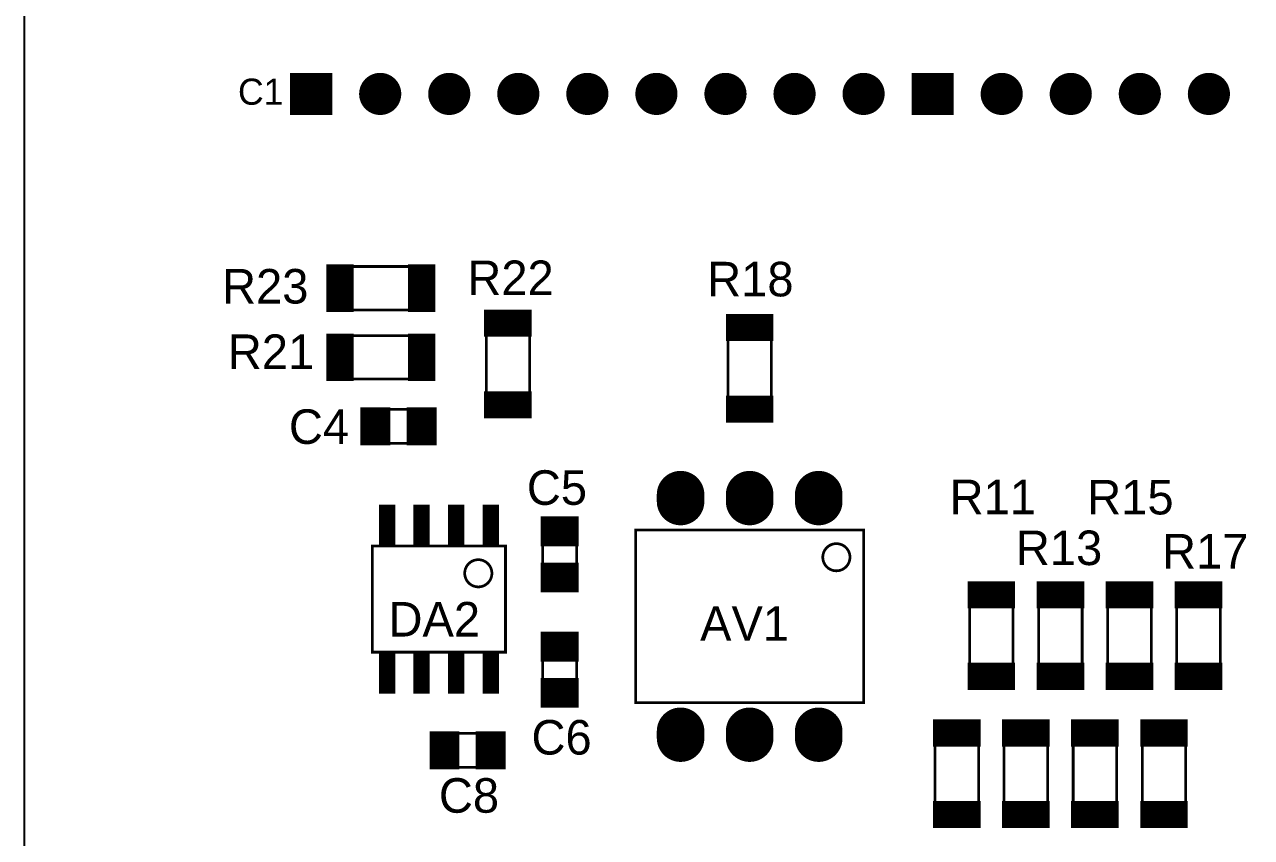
# Model space of a CAD drawing. Extents: x 25 to 880, y 8 to 306.
# Drawn here: x 63.3 to 119.7, y 203.8 to 241.2 of the extents above; entities that cross this region are included whole.
import ezdxf
from ezdxf.enums import TextEntityAlignment as Align

# ---------------------------------------------------------------- set-up
doc = ezdxf.new("R2010")
doc.units = 0
doc.header["$MEASUREMENT"] = 0
doc.layers.add('BOARD', color=7, linetype='Continuous')
doc.layers.add('TOP', color=7, linetype='Continuous')

msp = doc.modelspace()

# ---------------------------------------------------------------- linework, layer by layer
at = {"layer": 'BOARD'}
msp.add_lwpolyline([(63.2722, 251.484), (354.4197, 251.484), (354.4197, 122.8965), (63.2722, 122.8965)], close=True, dxfattribs=at)
at = {"layer": 'TOP', "const_width": 0.125}
for points in [[(75.5422, 238.8965), (77.3547, 238.8965), (77.3547, 237.084), (75.5422, 237.084)], [(104.1172, 238.8965), (105.9297, 238.8965), (105.9297, 237.084), (104.1172, 237.084)], [(77.216, 230.0903), (78.341, 230.0903), (78.341, 228.0278), (77.216, 228.0278)], [(80.966, 230.0903), (82.091, 230.0903), (82.091, 228.0278), (80.966, 228.0278)], [(77.716, 228.059), (77.716, 230.059), (81.591, 230.059), (81.591, 228.059)], [(84.466, 228.0153), (86.5285, 228.0153), (86.5285, 226.8903), (84.466, 226.8903)], [(86.4972, 223.6403), (84.4972, 223.6403), (84.4972, 227.5153), (86.4972, 227.5153)], [(95.5785, 227.8153), (97.641, 227.8153), (97.641, 226.6903), (95.5785, 226.6903)], [(97.6097, 223.4403), (95.6097, 223.4403), (95.6097, 227.3153), (97.6097, 227.3153)], [(77.216, 226.9153), (78.341, 226.9153), (78.341, 224.8528), (77.216, 224.8528)], [(77.716, 224.884), (77.716, 226.884), (81.591, 226.884), (81.591, 224.884)], [(80.966, 226.9153), (82.091, 226.9153), (82.091, 224.8528), (80.966, 224.8528)], [(84.466, 224.2653), (86.5285, 224.2653), (86.5285, 223.1403), (84.466, 223.1403)], [(95.5785, 224.0653), (97.641, 224.0653), (97.641, 222.9403), (95.5785, 222.9403)], [(78.7785, 223.5215), (80.0285, 223.5215), (80.0285, 221.8965), (78.7785, 221.8965)], [(81.716, 223.4903), (81.716, 221.9278), (79.216, 221.9278), (79.216, 223.4903)], [(80.9035, 223.5215), (82.1535, 223.5215), (82.1535, 221.8965), (80.9035, 221.8965)], [(79.6285, 219.0528), (80.2535, 219.0528), (80.2535, 217.2403), (79.6285, 217.2403)], [(81.216, 219.0528), (81.841, 219.0528), (81.841, 217.2403), (81.216, 217.2403)], [(82.8035, 219.0528), (83.4285, 219.0528), (83.4285, 217.2403), (82.8035, 217.2403)], [(84.391, 219.0528), (85.016, 219.0528), (85.016, 217.2403), (84.391, 217.2403)], [(87.066, 218.5153), (88.691, 218.5153), (88.691, 217.2653), (87.066, 217.2653)], [(88.6597, 215.5778), (87.0972, 215.5778), (87.0972, 218.0778), (88.6597, 218.0778)], [(91.3722, 217.9465), (101.8472, 217.9465), (101.8472, 210.009), (91.3722, 210.009)], [(79.2597, 217.209), (85.3847, 217.209), (85.3847, 212.334), (79.2597, 212.334)], [(87.066, 216.3903), (88.691, 216.3903), (88.691, 215.1403), (87.066, 215.1403)], [(106.691, 215.534), (108.7535, 215.534), (108.7535, 214.409), (106.691, 214.409)], [(109.866, 215.534), (111.9285, 215.534), (111.9285, 214.409), (109.866, 214.409)], [(113.041, 215.534), (115.1035, 215.534), (115.1035, 214.409), (113.041, 214.409)], [(116.216, 215.534), (118.2785, 215.534), (118.2785, 214.409), (116.216, 214.409)], [(106.7222, 215.034), (108.7222, 215.034), (108.7222, 211.159), (106.7222, 211.159)], [(109.8972, 215.034), (111.8972, 215.034), (111.8972, 211.159), (109.8972, 211.159)], [(113.0722, 215.034), (115.0722, 215.034), (115.0722, 211.159), (113.0722, 211.159)], [(116.2472, 215.034), (118.2472, 215.034), (118.2472, 211.159), (116.2472, 211.159)], [(87.066, 213.2153), (88.691, 213.2153), (88.691, 211.9653), (87.066, 211.9653)], [(87.0972, 212.7778), (88.6597, 212.7778), (88.6597, 210.2778), (87.0972, 210.2778)], [(79.6285, 212.3028), (80.2535, 212.3028), (80.2535, 210.4903), (79.6285, 210.4903)], [(81.216, 212.3028), (81.841, 212.3028), (81.841, 210.4903), (81.216, 210.4903)], [(82.8035, 212.3028), (83.4285, 212.3028), (83.4285, 210.4903), (82.8035, 210.4903)], [(84.391, 212.3028), (85.016, 212.3028), (85.016, 210.4903), (84.391, 210.4903)], [(106.691, 211.784), (108.7535, 211.784), (108.7535, 210.659), (106.691, 210.659)], [(109.866, 211.784), (111.9285, 211.784), (111.9285, 210.659), (109.866, 210.659)], [(113.041, 211.784), (115.1035, 211.784), (115.1035, 210.659), (113.041, 210.659)], [(116.216, 211.784), (118.2785, 211.784), (118.2785, 210.659), (116.216, 210.659)], [(87.066, 211.0903), (88.691, 211.0903), (88.691, 209.8403), (87.066, 209.8403)], [(105.1035, 209.184), (107.166, 209.184), (107.166, 208.059), (105.1035, 208.059)], [(105.1347, 208.684), (107.1347, 208.684), (107.1347, 204.809), (105.1347, 204.809)], [(108.2785, 209.184), (110.341, 209.184), (110.341, 208.059), (108.2785, 208.059)], [(108.3097, 208.684), (110.3097, 208.684), (110.3097, 204.809), (108.3097, 204.809)], [(111.4535, 209.184), (113.516, 209.184), (113.516, 208.059), (111.4535, 208.059)], [(111.4847, 208.684), (113.4847, 208.684), (113.4847, 204.809), (111.4847, 204.809)], [(114.6285, 209.184), (116.691, 209.184), (116.691, 208.059), (114.6285, 208.059)], [(114.6597, 208.684), (116.6597, 208.684), (116.6597, 204.809), (114.6597, 204.809)], [(81.9535, 208.6403), (83.2035, 208.6403), (83.2035, 207.0153), (81.9535, 207.0153)], [(84.891, 208.609), (84.891, 207.0465), (82.391, 207.0465), (82.391, 208.609)], [(84.0785, 208.6403), (85.3285, 208.6403), (85.3285, 207.0153), (84.0785, 207.0153)], [(105.1035, 205.434), (107.166, 205.434), (107.166, 204.309), (105.1035, 204.309)], [(108.2785, 205.434), (110.341, 205.434), (110.341, 204.309), (108.2785, 204.309)], [(111.4535, 205.434), (113.516, 205.434), (113.516, 204.309), (111.4535, 204.309)], [(114.6285, 205.434), (116.691, 205.434), (116.691, 204.309), (114.6285, 204.309)]]:
    msp.add_lwpolyline(points, close=True, dxfattribs=at)
for points in [[(75.5535, 238.8965), (75.5535, 237.084)], [(75.6785, 238.8965), (75.6785, 237.084)], [(75.8035, 238.8965), (75.8035, 237.084)], [(75.9285, 238.8965), (75.9285, 237.084)], [(76.0535, 238.8965), (76.0535, 237.084)], [(76.1785, 238.8965), (76.1785, 237.084)], [(76.3035, 238.8965), (76.3035, 237.084)], [(76.4285, 238.8965), (76.4285, 237.084)], [(76.5535, 238.8965), (76.5535, 237.084)], [(76.6785, 238.8965), (76.6785, 237.084)], [(76.8035, 238.8965), (76.8035, 237.084)], [(76.9285, 238.8965), (76.9285, 237.084)], [(77.0535, 238.8965), (77.0535, 237.084)], [(77.1785, 238.8965), (77.1785, 237.084)], [(77.3035, 238.8965), (77.3035, 237.084)], [(78.9285, 238.5715), (78.9285, 237.409)], [(79.0535, 238.694), (79.0535, 237.2865)], [(79.1785, 238.779), (79.1785, 237.2015)], [(79.3035, 238.8378), (79.3035, 237.1428)], [(79.4285, 238.8753), (79.4285, 237.1053)], [(79.5535, 238.8928), (79.5535, 237.0878)], [(79.6785, 238.894), (79.6785, 237.0865)], [(79.8035, 238.8778), (79.8035, 237.1028)], [(79.9285, 238.8428), (79.9285, 237.1378)], [(80.0535, 238.7878), (80.0535, 237.1928)], [(80.1785, 238.7065), (80.1785, 237.274)], [(80.3035, 238.589), (80.3035, 237.3915)], [(82.1785, 238.6503), (82.1785, 237.3303)], [(82.3035, 238.749), (82.3035, 237.2315)], [(82.4285, 238.8165), (82.4285, 237.164)], [(82.5535, 238.8628), (82.5535, 237.1178)], [(82.6785, 238.8878), (82.6785, 237.0928)], [(82.8035, 238.8953), (82.8035, 237.0853)], [(82.9285, 238.8865), (82.9285, 237.094)], [(83.0535, 238.859), (83.0535, 237.1215)], [(83.1785, 238.8128), (83.1785, 237.1678)], [(83.3035, 238.7428), (83.3035, 237.2378)], [(83.4285, 238.6415), (83.4285, 237.339)], [(85.3035, 238.6003), (85.3035, 237.3803)], [(85.4285, 238.714), (85.4285, 237.2665)], [(85.5535, 238.7928), (85.5535, 237.1878)], [(85.6785, 238.8465), (85.6785, 237.134)], [(85.8035, 238.8803), (85.8035, 237.1003)], [(85.9285, 238.8953), (85.9285, 237.0853)], [(86.0535, 238.8928), (86.0535, 237.0878)], [(86.1785, 238.8728), (86.1785, 237.1078)], [(86.3035, 238.834), (86.3035, 237.1465)], [(86.4285, 238.774), (86.4285, 237.2065)], [(86.5535, 238.6865), (86.5535, 237.294)], [(86.6785, 238.559), (86.6785, 237.4215)], [(88.5535, 238.6728), (88.5535, 237.3078)], [(88.6785, 238.764), (88.6785, 237.2165)], [(88.8035, 238.8278), (88.8035, 237.1528)], [(88.9285, 238.869), (88.9285, 237.1115)], [(89.0535, 238.8915), (89.0535, 237.089)], [(89.1785, 238.8953), (89.1785, 237.0853)], [(89.3035, 238.8828), (89.3035, 237.0978)], [(89.4285, 238.8515), (89.4285, 237.129)], [(89.5535, 238.8003), (89.5535, 237.1803)], [(89.6785, 238.7253), (89.6785, 237.2553)], [(89.8035, 238.6165), (89.8035, 237.364)], [(91.6785, 238.6265), (91.6785, 237.354)], [(91.8035, 238.7315), (91.8035, 237.249)], [(91.9285, 238.8053), (91.9285, 237.1753)], [(92.0535, 238.8553), (92.0535, 237.1253)], [(92.1785, 238.884), (92.1785, 237.0965)], [(92.3035, 238.8953), (92.3035, 237.0853)], [(92.4285, 238.8903), (92.4285, 237.0903)], [(92.5535, 238.8665), (92.5535, 237.114)], [(92.6785, 238.824), (92.6785, 237.1565)], [(92.8035, 238.7578), (92.8035, 237.2228)], [(92.9285, 238.664), (92.9285, 237.3165)], [(94.8035, 238.5715), (94.8035, 237.409)], [(94.9285, 238.694), (94.9285, 237.2865)], [(95.0535, 238.779), (95.0535, 237.2015)], [(95.1785, 238.8378), (95.1785, 237.1428)], [(95.3035, 238.8753), (95.3035, 237.1053)], [(95.4285, 238.8928), (95.4285, 237.0878)], [(95.5535, 238.894), (95.5535, 237.0865)], [(95.6785, 238.8778), (95.6785, 237.1028)], [(95.8035, 238.8428), (95.8035, 237.1378)], [(95.9285, 238.7878), (95.9285, 237.1928)], [(96.0535, 238.7065), (96.0535, 237.274)], [(96.1785, 238.589), (96.1785, 237.3915)], [(98.0535, 238.6503), (98.0535, 237.3303)], [(98.1785, 238.749), (98.1785, 237.2315)], [(98.3035, 238.8165), (98.3035, 237.164)], [(98.4285, 238.8628), (98.4285, 237.1178)], [(98.5535, 238.8878), (98.5535, 237.0928)], [(98.6785, 238.8953), (98.6785, 237.0853)], [(98.8035, 238.8865), (98.8035, 237.094)], [(98.9285, 238.859), (98.9285, 237.1215)], [(99.0535, 238.8128), (99.0535, 237.1678)], [(99.1785, 238.7428), (99.1785, 237.2378)], [(99.3035, 238.6415), (99.3035, 237.339)], [(101.1785, 238.6003), (101.1785, 237.3803)], [(101.3035, 238.714), (101.3035, 237.2665)], [(101.4285, 238.7928), (101.4285, 237.1878)], [(101.5535, 238.8465), (101.5535, 237.134)], [(101.6785, 238.8803), (101.6785, 237.1003)], [(101.8035, 238.8953), (101.8035, 237.0853)], [(101.9285, 238.8928), (101.9285, 237.0878)], [(102.0535, 238.8728), (102.0535, 237.1078)], [(102.1785, 238.834), (102.1785, 237.1465)], [(102.3035, 238.774), (102.3035, 237.2065)], [(102.4285, 238.6865), (102.4285, 237.294)], [(102.5535, 238.559), (102.5535, 237.4215)], [(104.1785, 238.8965), (104.1785, 237.084)], [(104.3035, 238.8965), (104.3035, 237.084)], [(104.4285, 238.8965), (104.4285, 237.084)], [(104.5535, 238.8965), (104.5535, 237.084)], [(104.6785, 238.8965), (104.6785, 237.084)], [(104.8035, 238.8965), (104.8035, 237.084)], [(104.9285, 238.8965), (104.9285, 237.084)], [(105.0535, 238.8965), (105.0535, 237.084)], [(105.1785, 238.8965), (105.1785, 237.084)], [(105.3035, 238.8965), (105.3035, 237.084)], [(105.4285, 238.8965), (105.4285, 237.084)], [(105.5535, 238.8965), (105.5535, 237.084)], [(105.6785, 238.8965), (105.6785, 237.084)], [(105.8035, 238.8965), (105.8035, 237.084)], [(105.9285, 238.8965), (105.9285, 237.084)], [(107.5535, 238.6265), (107.5535, 237.354)], [(107.6785, 238.7315), (107.6785, 237.249)], [(107.8035, 238.8053), (107.8035, 237.1753)], [(107.9285, 238.8553), (107.9285, 237.1253)], [(108.0535, 238.884), (108.0535, 237.0965)], [(108.1785, 238.8953), (108.1785, 237.0853)], [(108.3035, 238.8903), (108.3035, 237.0903)], [(108.4285, 238.8665), (108.4285, 237.114)], [(108.5535, 238.824), (108.5535, 237.1565)], [(108.6785, 238.7578), (108.6785, 237.2228)], [(108.8035, 238.664), (108.8035, 237.3165)], [(110.6785, 238.5715), (110.6785, 237.409)], [(110.8035, 238.694), (110.8035, 237.2865)], [(110.9285, 238.779), (110.9285, 237.2015)], [(111.0535, 238.8378), (111.0535, 237.1428)], [(111.1785, 238.8753), (111.1785, 237.1053)], [(111.3035, 238.8928), (111.3035, 237.0878)], [(111.4285, 238.894), (111.4285, 237.0865)], [(111.5535, 238.8778), (111.5535, 237.1028)], [(111.6785, 238.8428), (111.6785, 237.1378)], [(111.8035, 238.7878), (111.8035, 237.1928)], [(111.9285, 238.7065), (111.9285, 237.274)], [(112.0535, 238.589), (112.0535, 237.3915)], [(113.9285, 238.6503), (113.9285, 237.3303)], [(114.0535, 238.749), (114.0535, 237.2315)], [(114.1785, 238.8165), (114.1785, 237.164)], [(114.3035, 238.8628), (114.3035, 237.1178)], [(114.4285, 238.8878), (114.4285, 237.0928)], [(114.5535, 238.8953), (114.5535, 237.0853)], [(114.6785, 238.8865), (114.6785, 237.094)], [(114.8035, 238.859), (114.8035, 237.1215)], [(114.9285, 238.8128), (114.9285, 237.1678)], [(115.0535, 238.7428), (115.0535, 237.2378)], [(115.1785, 238.6415), (115.1785, 237.339)], [(117.0535, 238.6003), (117.0535, 237.3803)], [(117.1785, 238.714), (117.1785, 237.2665)], [(117.3035, 238.7928), (117.3035, 237.1878)], [(117.4285, 238.8465), (117.4285, 237.134)], [(117.5535, 238.8803), (117.5535, 237.1003)], [(117.6785, 238.8953), (117.6785, 237.0853)], [(117.8035, 238.8928), (117.8035, 237.0878)], [(117.9285, 238.8728), (117.9285, 237.1078)], [(118.0535, 238.834), (118.0535, 237.1465)], [(118.1785, 238.774), (118.1785, 237.2065)], [(118.3035, 238.6865), (118.3035, 237.294)], [(118.4285, 238.559), (118.4285, 237.4215)], [(78.8035, 238.3753), (78.8035, 237.6053)], [(80.4285, 238.4065), (80.4285, 237.574)], [(81.9285, 238.244), (81.9285, 237.7365)], [(82.0535, 238.5053), (82.0535, 237.4753)], [(83.5535, 238.4915), (83.5535, 237.489)], [(83.6785, 238.2065), (83.6785, 237.774)], [(85.1785, 238.4253), (85.1785, 237.5553)], [(86.8035, 238.354), (86.8035, 237.6265)], [(88.3035, 238.3178), (88.3035, 237.6628)], [(88.4285, 238.5403), (88.4285, 237.4403)], [(89.9285, 238.4515), (89.9285, 237.529)], [(90.0535, 238.0378), (90.0535, 237.9428)], [(91.4285, 238.1315), (91.4285, 237.849)], [(91.5535, 238.4678), (91.5535, 237.5128)], [(93.0535, 238.5265), (93.0535, 237.454)], [(93.1785, 238.2903), (93.1785, 237.6903)], [(94.6785, 238.3753), (94.6785, 237.6053)], [(96.3035, 238.4065), (96.3035, 237.574)], [(97.8035, 238.244), (97.8035, 237.7365)], [(97.9285, 238.5053), (97.9285, 237.4753)], [(99.4285, 238.4915), (99.4285, 237.489)], [(99.5535, 238.2065), (99.5535, 237.774)], [(101.0535, 238.4253), (101.0535, 237.5553)], [(102.6785, 238.354), (102.6785, 237.6265)], [(107.3035, 238.1315), (107.3035, 237.849)], [(107.4285, 238.4678), (107.4285, 237.5128)], [(108.9285, 238.5265), (108.9285, 237.454)], [(109.0535, 238.2903), (109.0535, 237.6903)], [(110.5535, 238.3753), (110.5535, 237.6053)], [(112.1785, 238.4065), (112.1785, 237.574)], [(113.6785, 238.244), (113.6785, 237.7365)], [(113.8035, 238.5053), (113.8035, 237.4753)], [(115.3035, 238.4915), (115.3035, 237.489)], [(115.4285, 238.2065), (115.4285, 237.774)], [(116.9285, 238.4253), (116.9285, 237.5553)], [(118.5535, 238.354), (118.5535, 237.6265)], [(77.3035, 230.0903), (77.3035, 228.0278)], [(77.4285, 230.0903), (77.4285, 228.0278)], [(77.5535, 230.0903), (77.5535, 228.0278)], [(77.6785, 230.0903), (77.6785, 228.0278)], [(77.8035, 230.0903), (77.8035, 228.0278)], [(77.9285, 230.0903), (77.9285, 228.0278)], [(78.0535, 230.0903), (78.0535, 228.0278)], [(78.1785, 230.0903), (78.1785, 228.0278)], [(78.3035, 230.0903), (78.3035, 228.0278)], [(81.0535, 230.0903), (81.0535, 228.0278)], [(81.1785, 230.0903), (81.1785, 228.0278)], [(81.3035, 230.0903), (81.3035, 228.0278)], [(81.4285, 230.0903), (81.4285, 228.0278)], [(81.5535, 230.0903), (81.5535, 228.0278)], [(81.6785, 230.0903), (81.6785, 228.0278)], [(81.8035, 230.0903), (81.8035, 228.0278)], [(81.9285, 230.0903), (81.9285, 228.0278)], [(82.0535, 230.0903), (82.0535, 228.0278)], [(84.5535, 228.0153), (84.5535, 226.8903)], [(84.6785, 228.0153), (84.6785, 226.8903)], [(84.8035, 228.0153), (84.8035, 226.8903)], [(84.9285, 228.0153), (84.9285, 226.8903)], [(85.0535, 228.0153), (85.0535, 226.8903)], [(85.1785, 228.0153), (85.1785, 226.8903)], [(85.3035, 228.0153), (85.3035, 226.8903)], [(85.4285, 228.0153), (85.4285, 226.8903)], [(85.5535, 228.0153), (85.5535, 226.8903)], [(85.6785, 228.0153), (85.6785, 226.8903)], [(85.8035, 228.0153), (85.8035, 226.8903)], [(85.9285, 228.0153), (85.9285, 226.8903)], [(86.0535, 228.0153), (86.0535, 226.8903)], [(86.1785, 228.0153), (86.1785, 226.8903)], [(86.3035, 228.0153), (86.3035, 226.8903)], [(86.4285, 228.0153), (86.4285, 226.8903)], [(95.6785, 227.8153), (95.6785, 226.6903)], [(95.8035, 227.8153), (95.8035, 226.6903)], [(95.9285, 227.8153), (95.9285, 226.6903)], [(96.0535, 227.8153), (96.0535, 226.6903)], [(96.1785, 227.8153), (96.1785, 226.6903)], [(96.3035, 227.8153), (96.3035, 226.6903)], [(96.4285, 227.8153), (96.4285, 226.6903)], [(96.5535, 227.8153), (96.5535, 226.6903)], [(96.6785, 227.8153), (96.6785, 226.6903)], [(96.8035, 227.8153), (96.8035, 226.6903)], [(96.9285, 227.8153), (96.9285, 226.6903)], [(97.0535, 227.8153), (97.0535, 226.6903)], [(97.1785, 227.8153), (97.1785, 226.6903)], [(97.3035, 227.8153), (97.3035, 226.6903)], [(97.4285, 227.8153), (97.4285, 226.6903)], [(97.5535, 227.8153), (97.5535, 226.6903)], [(77.3035, 226.9153), (77.3035, 224.8528)], [(77.4285, 226.9153), (77.4285, 224.8528)], [(77.5535, 226.9153), (77.5535, 224.8528)], [(77.6785, 226.9153), (77.6785, 224.8528)], [(77.8035, 226.9153), (77.8035, 224.8528)], [(77.9285, 226.9153), (77.9285, 224.8528)], [(78.0535, 226.9153), (78.0535, 224.8528)], [(78.1785, 226.9153), (78.1785, 224.8528)], [(78.3035, 226.9153), (78.3035, 224.8528)], [(81.0535, 226.9153), (81.0535, 224.8528)], [(81.1785, 226.9153), (81.1785, 224.8528)], [(81.3035, 226.9153), (81.3035, 224.8528)], [(81.4285, 226.9153), (81.4285, 224.8528)], [(81.5535, 226.9153), (81.5535, 224.8528)], [(81.6785, 226.9153), (81.6785, 224.8528)], [(81.8035, 226.9153), (81.8035, 224.8528)], [(81.9285, 226.9153), (81.9285, 224.8528)], [(82.0535, 226.9153), (82.0535, 224.8528)], [(84.5535, 224.2653), (84.5535, 223.1403)], [(84.6785, 224.2653), (84.6785, 223.1403)], [(84.8035, 224.2653), (84.8035, 223.1403)], [(84.9285, 224.2653), (84.9285, 223.1403)], [(85.0535, 224.2653), (85.0535, 223.1403)], [(85.1785, 224.2653), (85.1785, 223.1403)], [(85.3035, 224.2653), (85.3035, 223.1403)], [(85.4285, 224.2653), (85.4285, 223.1403)], [(85.5535, 224.2653), (85.5535, 223.1403)], [(85.6785, 224.2653), (85.6785, 223.1403)], [(85.8035, 224.2653), (85.8035, 223.1403)], [(85.9285, 224.2653), (85.9285, 223.1403)], [(86.0535, 224.2653), (86.0535, 223.1403)], [(86.1785, 224.2653), (86.1785, 223.1403)], [(86.3035, 224.2653), (86.3035, 223.1403)], [(86.4285, 224.2653), (86.4285, 223.1403)], [(95.6785, 224.0653), (95.6785, 222.9403)], [(95.8035, 224.0653), (95.8035, 222.9403)], [(95.9285, 224.0653), (95.9285, 222.9403)], [(96.0535, 224.0653), (96.0535, 222.9403)], [(96.1785, 224.0653), (96.1785, 222.9403)], [(96.3035, 224.0653), (96.3035, 222.9403)], [(96.4285, 224.0653), (96.4285, 222.9403)], [(96.5535, 224.0653), (96.5535, 222.9403)], [(96.6785, 224.0653), (96.6785, 222.9403)], [(96.8035, 224.0653), (96.8035, 222.9403)], [(96.9285, 224.0653), (96.9285, 222.9403)], [(97.0535, 224.0653), (97.0535, 222.9403)], [(97.1785, 224.0653), (97.1785, 222.9403)], [(97.3035, 224.0653), (97.3035, 222.9403)], [(97.4285, 224.0653), (97.4285, 222.9403)], [(97.5535, 224.0653), (97.5535, 222.9403)], [(78.8035, 223.5215), (78.8035, 221.8965)], [(78.9285, 223.5215), (78.9285, 221.8965)], [(79.0535, 223.5215), (79.0535, 221.8965)], [(79.1785, 223.5215), (79.1785, 221.8965)], [(79.3035, 223.5215), (79.3035, 221.8965)], [(79.4285, 223.5215), (79.4285, 221.8965)], [(79.5535, 223.5215), (79.5535, 221.8965)], [(79.6785, 223.5215), (79.6785, 221.8965)], [(79.8035, 223.5215), (79.8035, 221.8965)], [(79.9285, 223.5215), (79.9285, 221.8965)], [(80.9285, 223.5215), (80.9285, 221.8965)], [(81.0535, 223.5215), (81.0535, 221.8965)], [(81.1785, 223.5215), (81.1785, 221.8965)], [(81.3035, 223.5215), (81.3035, 221.8965)], [(81.4285, 223.5215), (81.4285, 221.8965)], [(81.5535, 223.5215), (81.5535, 221.8965)], [(81.6785, 223.5215), (81.6785, 221.8965)], [(81.8035, 223.5215), (81.8035, 221.8965)], [(81.9285, 223.5215), (81.9285, 221.8965)], [(82.0535, 223.5215), (82.0535, 221.8965)], [(93.0535, 220.529), (93.0535, 218.3015)], [(93.1785, 220.5703), (93.1785, 218.2603)], [(93.3035, 220.594), (93.3035, 218.2365)], [(93.4285, 220.6015), (93.4285, 218.229)], [(93.5535, 220.5953), (93.5535, 218.2353)], [(93.6785, 220.5728), (93.6785, 218.2578)], [(93.8035, 220.534), (93.8035, 218.2965)], [(96.1785, 220.5078), (96.1785, 218.3228)], [(96.3035, 220.5553), (96.3035, 218.2753)], [(96.4285, 220.5865), (96.4285, 218.244)], [(96.5535, 220.6003), (96.5535, 218.2303)], [(96.6785, 220.6003), (96.6785, 218.2303)], [(96.8035, 220.584), (96.8035, 218.2465)], [(96.9285, 220.5515), (96.9285, 218.279)], [(97.0535, 220.5015), (97.0535, 218.329)], [(99.4285, 220.539), (99.4285, 218.2915)], [(99.5535, 220.5753), (99.5535, 218.2553)], [(99.6785, 220.5965), (99.6785, 218.234)], [(99.8035, 220.6015), (99.8035, 218.229)], [(99.9285, 220.5915), (99.9285, 218.239)], [(100.0535, 220.5665), (100.0535, 218.264)], [(100.1785, 220.524), (100.1785, 218.3065)], [(92.5535, 220.1065), (92.5535, 218.724)], [(92.6785, 220.2715), (92.6785, 218.559)], [(92.8035, 220.3865), (92.8035, 218.444)], [(92.9285, 220.469), (92.9285, 218.3615)], [(93.9285, 220.4765), (93.9285, 218.354)], [(94.0535, 220.3965), (94.0535, 218.434)], [(94.1785, 220.2853), (94.1785, 218.5453)], [(94.3035, 220.1265), (94.3035, 218.704)], [(95.6785, 220.014), (95.6785, 218.8165)], [(95.8035, 220.214), (95.8035, 218.6165)], [(95.9285, 220.3453), (95.9285, 218.4853)], [(96.0535, 220.439), (96.0535, 218.3915)], [(97.1785, 220.4315), (97.1785, 218.399)], [(97.3035, 220.334), (97.3035, 218.4965)], [(97.4285, 220.1978), (97.4285, 218.6328)], [(97.5535, 219.9865), (97.5535, 218.844)], [(98.9285, 220.1453), (98.9285, 218.6853)], [(99.0535, 220.2978), (99.0535, 218.5328)], [(99.1785, 220.4053), (99.1785, 218.4253)], [(99.3035, 220.4828), (99.3035, 218.3478)], [(100.3035, 220.4628), (100.3035, 218.3678)], [(100.4285, 220.3765), (100.4285, 218.454)], [(100.5535, 220.2578), (100.5535, 218.5728)], [(100.6785, 220.0853), (100.6785, 218.7453)], [(92.4285, 219.7965), (92.4285, 219.034)], [(94.4285, 219.8465), (94.4285, 218.984)], [(94.466, 219.5715), (94.466, 219.259)], [(97.641, 219.5715), (97.641, 219.259)], [(98.8035, 219.8878), (98.8035, 218.9428)], [(100.8035, 219.7315), (100.8035, 219.099)], [(100.816, 219.5715), (100.816, 219.259)], [(79.6785, 219.0528), (79.6785, 217.2403)], [(79.8035, 219.0528), (79.8035, 217.2403)], [(79.9285, 219.0528), (79.9285, 217.2403)], [(80.0535, 219.0528), (80.0535, 217.2403)], [(80.1785, 219.0528), (80.1785, 217.2403)], [(81.3035, 219.0528), (81.3035, 217.2403)], [(81.4285, 219.0528), (81.4285, 217.2403)], [(81.5535, 219.0528), (81.5535, 217.2403)], [(81.6785, 219.0528), (81.6785, 217.2403)], [(81.8035, 219.0528), (81.8035, 217.2403)], [(82.8035, 219.0528), (82.8035, 217.2403)], [(82.9285, 219.0528), (82.9285, 217.2403)], [(83.0535, 219.0528), (83.0535, 217.2403)], [(83.1785, 219.0528), (83.1785, 217.2403)], [(83.3035, 219.0528), (83.3035, 217.2403)], [(83.4285, 219.0528), (83.4285, 217.2403)], [(84.4285, 219.0528), (84.4285, 217.2403)], [(84.5535, 219.0528), (84.5535, 217.2403)], [(84.6785, 219.0528), (84.6785, 217.2403)], [(84.8035, 219.0528), (84.8035, 217.2403)], [(84.9285, 219.0528), (84.9285, 217.2403)], [(87.1785, 218.5153), (87.1785, 217.2653)], [(87.3035, 218.5153), (87.3035, 217.2653)], [(87.4285, 218.5153), (87.4285, 217.2653)], [(87.5535, 218.5153), (87.5535, 217.2653)], [(87.6785, 218.5153), (87.6785, 217.2653)], [(87.8035, 218.5153), (87.8035, 217.2653)], [(87.9285, 218.5153), (87.9285, 217.2653)], [(88.0535, 218.5153), (88.0535, 217.2653)], [(88.1785, 218.5153), (88.1785, 217.2653)], [(88.3035, 218.5153), (88.3035, 217.2653)], [(88.4285, 218.5153), (88.4285, 217.2653)], [(88.5535, 218.5153), (88.5535, 217.2653)], [(88.6785, 218.5153), (88.6785, 217.2653)], [(87.1785, 216.3903), (87.1785, 215.1403)], [(87.3035, 216.3903), (87.3035, 215.1403)], [(87.4285, 216.3903), (87.4285, 215.1403)], [(87.5535, 216.3903), (87.5535, 215.1403)], [(87.6785, 216.3903), (87.6785, 215.1403)], [(87.8035, 216.3903), (87.8035, 215.1403)], [(87.9285, 216.3903), (87.9285, 215.1403)], [(88.0535, 216.3903), (88.0535, 215.1403)], [(88.1785, 216.3903), (88.1785, 215.1403)], [(88.3035, 216.3903), (88.3035, 215.1403)], [(88.4285, 216.3903), (88.4285, 215.1403)], [(88.5535, 216.3903), (88.5535, 215.1403)], [(88.6785, 216.3903), (88.6785, 215.1403)], [(106.8035, 215.534), (106.8035, 214.409)], [(106.9285, 215.534), (106.9285, 214.409)], [(107.0535, 215.534), (107.0535, 214.409)], [(107.1785, 215.534), (107.1785, 214.409)], [(107.3035, 215.534), (107.3035, 214.409)], [(107.4285, 215.534), (107.4285, 214.409)], [(107.5535, 215.534), (107.5535, 214.409)], [(107.6785, 215.534), (107.6785, 214.409)], [(107.8035, 215.534), (107.8035, 214.409)], [(107.9285, 215.534), (107.9285, 214.409)], [(108.0535, 215.534), (108.0535, 214.409)], [(108.1785, 215.534), (108.1785, 214.409)], [(108.3035, 215.534), (108.3035, 214.409)], [(108.4285, 215.534), (108.4285, 214.409)], [(108.5535, 215.534), (108.5535, 214.409)], [(108.6785, 215.534), (108.6785, 214.409)], [(109.9285, 215.534), (109.9285, 214.409)], [(110.0535, 215.534), (110.0535, 214.409)], [(110.1785, 215.534), (110.1785, 214.409)], [(110.3035, 215.534), (110.3035, 214.409)], [(110.4285, 215.534), (110.4285, 214.409)], [(110.5535, 215.534), (110.5535, 214.409)], [(110.6785, 215.534), (110.6785, 214.409)], [(110.8035, 215.534), (110.8035, 214.409)], [(110.9285, 215.534), (110.9285, 214.409)], [(111.0535, 215.534), (111.0535, 214.409)], [(111.1785, 215.534), (111.1785, 214.409)], [(111.3035, 215.534), (111.3035, 214.409)], [(111.4285, 215.534), (111.4285, 214.409)], [(111.5535, 215.534), (111.5535, 214.409)], [(111.6785, 215.534), (111.6785, 214.409)], [(111.8035, 215.534), (111.8035, 214.409)], [(111.9285, 215.534), (111.9285, 214.409)], [(113.0535, 215.534), (113.0535, 214.409)], [(113.1785, 215.534), (113.1785, 214.409)], [(113.3035, 215.534), (113.3035, 214.409)], [(113.4285, 215.534), (113.4285, 214.409)], [(113.5535, 215.534), (113.5535, 214.409)], [(113.6785, 215.534), (113.6785, 214.409)], [(113.8035, 215.534), (113.8035, 214.409)], [(113.9285, 215.534), (113.9285, 214.409)], [(114.0535, 215.534), (114.0535, 214.409)], [(114.1785, 215.534), (114.1785, 214.409)], [(114.3035, 215.534), (114.3035, 214.409)], [(114.4285, 215.534), (114.4285, 214.409)], [(114.5535, 215.534), (114.5535, 214.409)], [(114.6785, 215.534), (114.6785, 214.409)], [(114.8035, 215.534), (114.8035, 214.409)], [(114.9285, 215.534), (114.9285, 214.409)], [(115.0535, 215.534), (115.0535, 214.409)], [(116.3035, 215.534), (116.3035, 214.409)], [(116.4285, 215.534), (116.4285, 214.409)], [(116.5535, 215.534), (116.5535, 214.409)], [(116.6785, 215.534), (116.6785, 214.409)], [(116.8035, 215.534), (116.8035, 214.409)], [(116.9285, 215.534), (116.9285, 214.409)], [(117.0535, 215.534), (117.0535, 214.409)], [(117.1785, 215.534), (117.1785, 214.409)], [(117.3035, 215.534), (117.3035, 214.409)], [(117.4285, 215.534), (117.4285, 214.409)], [(117.5535, 215.534), (117.5535, 214.409)], [(117.6785, 215.534), (117.6785, 214.409)], [(117.8035, 215.534), (117.8035, 214.409)], [(117.9285, 215.534), (117.9285, 214.409)], [(118.0535, 215.534), (118.0535, 214.409)], [(118.1785, 215.534), (118.1785, 214.409)], [(87.1785, 213.2153), (87.1785, 211.9653)], [(87.3035, 213.2153), (87.3035, 211.9653)], [(87.4285, 213.2153), (87.4285, 211.9653)], [(87.5535, 213.2153), (87.5535, 211.9653)], [(87.6785, 213.2153), (87.6785, 211.9653)], [(87.8035, 213.2153), (87.8035, 211.9653)], [(87.9285, 213.2153), (87.9285, 211.9653)], [(88.0535, 213.2153), (88.0535, 211.9653)], [(88.1785, 213.2153), (88.1785, 211.9653)], [(88.3035, 213.2153), (88.3035, 211.9653)], [(88.4285, 213.2153), (88.4285, 211.9653)], [(88.5535, 213.2153), (88.5535, 211.9653)], [(88.6785, 213.2153), (88.6785, 211.9653)], [(79.6785, 212.3028), (79.6785, 210.4903)], [(79.8035, 212.3028), (79.8035, 210.4903)], [(79.9285, 212.3028), (79.9285, 210.4903)], [(80.0535, 212.3028), (80.0535, 210.4903)], [(80.1785, 212.3028), (80.1785, 210.4903)], [(81.3035, 212.3028), (81.3035, 210.4903)], [(81.4285, 212.3028), (81.4285, 210.4903)], [(81.5535, 212.3028), (81.5535, 210.4903)], [(81.6785, 212.3028), (81.6785, 210.4903)], [(81.8035, 212.3028), (81.8035, 210.4903)], [(82.8035, 212.3028), (82.8035, 210.4903)], [(82.9285, 212.3028), (82.9285, 210.4903)], [(83.0535, 212.3028), (83.0535, 210.4903)], [(83.1785, 212.3028), (83.1785, 210.4903)], [(83.3035, 212.3028), (83.3035, 210.4903)], [(83.4285, 212.3028), (83.4285, 210.4903)], [(84.4285, 212.3028), (84.4285, 210.4903)], [(84.5535, 212.3028), (84.5535, 210.4903)], [(84.6785, 212.3028), (84.6785, 210.4903)], [(84.8035, 212.3028), (84.8035, 210.4903)], [(84.9285, 212.3028), (84.9285, 210.4903)], [(106.8035, 211.784), (106.8035, 210.659)], [(106.9285, 211.784), (106.9285, 210.659)], [(107.0535, 211.784), (107.0535, 210.659)], [(107.1785, 211.784), (107.1785, 210.659)], [(107.3035, 211.784), (107.3035, 210.659)], [(107.4285, 211.784), (107.4285, 210.659)], [(107.5535, 211.784), (107.5535, 210.659)], [(107.6785, 211.784), (107.6785, 210.659)], [(107.8035, 211.784), (107.8035, 210.659)], [(107.9285, 211.784), (107.9285, 210.659)], [(108.0535, 211.784), (108.0535, 210.659)], [(108.1785, 211.784), (108.1785, 210.659)], [(108.3035, 211.784), (108.3035, 210.659)], [(108.4285, 211.784), (108.4285, 210.659)], [(108.5535, 211.784), (108.5535, 210.659)], [(108.6785, 211.784), (108.6785, 210.659)], [(109.9285, 211.784), (109.9285, 210.659)], [(110.0535, 211.784), (110.0535, 210.659)], [(110.1785, 211.784), (110.1785, 210.659)], [(110.3035, 211.784), (110.3035, 210.659)], [(110.4285, 211.784), (110.4285, 210.659)], [(110.5535, 211.784), (110.5535, 210.659)], [(110.6785, 211.784), (110.6785, 210.659)], [(110.8035, 211.784), (110.8035, 210.659)], [(110.9285, 211.784), (110.9285, 210.659)], [(111.0535, 211.784), (111.0535, 210.659)], [(111.1785, 211.784), (111.1785, 210.659)], [(111.3035, 211.784), (111.3035, 210.659)], [(111.4285, 211.784), (111.4285, 210.659)], [(111.5535, 211.784), (111.5535, 210.659)], [(111.6785, 211.784), (111.6785, 210.659)], [(111.8035, 211.784), (111.8035, 210.659)], [(111.9285, 211.784), (111.9285, 210.659)], [(113.0535, 211.784), (113.0535, 210.659)], [(113.1785, 211.784), (113.1785, 210.659)], [(113.3035, 211.784), (113.3035, 210.659)], [(113.4285, 211.784), (113.4285, 210.659)], [(113.5535, 211.784), (113.5535, 210.659)], [(113.6785, 211.784), (113.6785, 210.659)], [(113.8035, 211.784), (113.8035, 210.659)], [(113.9285, 211.784), (113.9285, 210.659)], [(114.0535, 211.784), (114.0535, 210.659)], [(114.1785, 211.784), (114.1785, 210.659)], [(114.3035, 211.784), (114.3035, 210.659)], [(114.4285, 211.784), (114.4285, 210.659)], [(114.5535, 211.784), (114.5535, 210.659)], [(114.6785, 211.784), (114.6785, 210.659)], [(114.8035, 211.784), (114.8035, 210.659)], [(114.9285, 211.784), (114.9285, 210.659)], [(115.0535, 211.784), (115.0535, 210.659)], [(116.3035, 211.784), (116.3035, 210.659)], [(116.4285, 211.784), (116.4285, 210.659)], [(116.5535, 211.784), (116.5535, 210.659)], [(116.6785, 211.784), (116.6785, 210.659)], [(116.8035, 211.784), (116.8035, 210.659)], [(116.9285, 211.784), (116.9285, 210.659)], [(117.0535, 211.784), (117.0535, 210.659)], [(117.1785, 211.784), (117.1785, 210.659)], [(117.3035, 211.784), (117.3035, 210.659)], [(117.4285, 211.784), (117.4285, 210.659)], [(117.5535, 211.784), (117.5535, 210.659)], [(117.6785, 211.784), (117.6785, 210.659)], [(117.8035, 211.784), (117.8035, 210.659)], [(117.9285, 211.784), (117.9285, 210.659)], [(118.0535, 211.784), (118.0535, 210.659)], [(118.1785, 211.784), (118.1785, 210.659)], [(87.1785, 211.0903), (87.1785, 209.8403)], [(87.3035, 211.0903), (87.3035, 209.8403)], [(87.4285, 211.0903), (87.4285, 209.8403)], [(87.5535, 211.0903), (87.5535, 209.8403)], [(87.6785, 211.0903), (87.6785, 209.8403)], [(87.8035, 211.0903), (87.8035, 209.8403)], [(87.9285, 211.0903), (87.9285, 209.8403)], [(88.0535, 211.0903), (88.0535, 209.8403)], [(88.1785, 211.0903), (88.1785, 209.8403)], [(88.3035, 211.0903), (88.3035, 209.8403)], [(88.4285, 211.0903), (88.4285, 209.8403)], [(88.5535, 211.0903), (88.5535, 209.8403)], [(88.6785, 211.0903), (88.6785, 209.8403)], [(92.5535, 209.2315), (92.5535, 207.849)], [(92.6785, 209.3965), (92.6785, 207.684)], [(92.8035, 209.5115), (92.8035, 207.569)], [(92.9285, 209.594), (92.9285, 207.4865)], [(93.0535, 209.654), (93.0535, 207.4265)], [(93.1785, 209.6953), (93.1785, 207.3853)], [(93.3035, 209.719), (93.3035, 207.3615)], [(93.4285, 209.7265), (93.4285, 207.354)], [(93.5535, 209.7203), (93.5535, 207.3603)], [(93.6785, 209.6978), (93.6785, 207.3828)], [(93.8035, 209.659), (93.8035, 207.4215)], [(93.9285, 209.6015), (93.9285, 207.479)], [(94.0535, 209.5215), (94.0535, 207.559)], [(94.1785, 209.4103), (94.1785, 207.6703)], [(94.3035, 209.2515), (94.3035, 207.829)], [(95.8035, 209.339), (95.8035, 207.7415)], [(95.9285, 209.4703), (95.9285, 207.6103)], [(96.0535, 209.564), (96.0535, 207.5165)], [(96.1785, 209.6328), (96.1785, 207.4478)], [(96.3035, 209.6803), (96.3035, 207.4003)], [(96.4285, 209.7115), (96.4285, 207.369)], [(96.5535, 209.7253), (96.5535, 207.3553)], [(96.6785, 209.7253), (96.6785, 207.3553)], [(96.8035, 209.709), (96.8035, 207.3715)], [(96.9285, 209.6765), (96.9285, 207.404)], [(97.0535, 209.6265), (97.0535, 207.454)], [(97.1785, 209.5565), (97.1785, 207.524)], [(97.3035, 209.459), (97.3035, 207.6215)], [(97.4285, 209.3228), (97.4285, 207.7578)], [(98.9285, 209.2703), (98.9285, 207.8103)], [(99.0535, 209.4228), (99.0535, 207.6578)], [(99.1785, 209.5303), (99.1785, 207.5503)], [(99.3035, 209.6078), (99.3035, 207.4728)], [(99.4285, 209.664), (99.4285, 207.4165)], [(99.5535, 209.7003), (99.5535, 207.3803)], [(99.6785, 209.7215), (99.6785, 207.359)], [(99.8035, 209.7265), (99.8035, 207.354)], [(99.9285, 209.7165), (99.9285, 207.364)], [(100.0535, 209.6915), (100.0535, 207.389)], [(100.1785, 209.649), (100.1785, 207.4315)], [(100.3035, 209.5878), (100.3035, 207.4928)], [(100.4285, 209.5015), (100.4285, 207.579)], [(100.5535, 209.3828), (100.5535, 207.6978)], [(92.4285, 208.9215), (92.4285, 208.159)], [(94.4285, 208.9715), (94.4285, 208.109)], [(94.466, 208.6965), (94.466, 208.384)], [(95.6785, 209.139), (95.6785, 207.9415)], [(97.5535, 209.1115), (97.5535, 207.969)], [(97.641, 208.6965), (97.641, 208.384)], [(98.8035, 209.0128), (98.8035, 208.0678)], [(100.6785, 209.2103), (100.6785, 207.8703)], [(100.8035, 208.8565), (100.8035, 208.224)], [(100.816, 208.6965), (100.816, 208.384)], [(105.1785, 209.184), (105.1785, 208.059)], [(105.3035, 209.184), (105.3035, 208.059)], [(105.4285, 209.184), (105.4285, 208.059)], [(105.5535, 209.184), (105.5535, 208.059)], [(105.6785, 209.184), (105.6785, 208.059)], [(105.8035, 209.184), (105.8035, 208.059)], [(105.9285, 209.184), (105.9285, 208.059)], [(106.0535, 209.184), (106.0535, 208.059)], [(106.1785, 209.184), (106.1785, 208.059)], [(106.3035, 209.184), (106.3035, 208.059)], [(106.4285, 209.184), (106.4285, 208.059)], [(106.5535, 209.184), (106.5535, 208.059)], [(106.6785, 209.184), (106.6785, 208.059)], [(106.8035, 209.184), (106.8035, 208.059)], [(106.9285, 209.184), (106.9285, 208.059)], [(107.0535, 209.184), (107.0535, 208.059)], [(108.3035, 209.184), (108.3035, 208.059)], [(108.4285, 209.184), (108.4285, 208.059)], [(108.5535, 209.184), (108.5535, 208.059)], [(108.6785, 209.184), (108.6785, 208.059)], [(108.8035, 209.184), (108.8035, 208.059)], [(108.9285, 209.184), (108.9285, 208.059)], [(109.0535, 209.184), (109.0535, 208.059)], [(109.1785, 209.184), (109.1785, 208.059)], [(109.3035, 209.184), (109.3035, 208.059)], [(109.4285, 209.184), (109.4285, 208.059)], [(109.5535, 209.184), (109.5535, 208.059)], [(109.6785, 209.184), (109.6785, 208.059)], [(109.8035, 209.184), (109.8035, 208.059)], [(109.9285, 209.184), (109.9285, 208.059)], [(110.0535, 209.184), (110.0535, 208.059)], [(110.1785, 209.184), (110.1785, 208.059)], [(110.3035, 209.184), (110.3035, 208.059)], [(111.5535, 209.184), (111.5535, 208.059)], [(111.6785, 209.184), (111.6785, 208.059)], [(111.8035, 209.184), (111.8035, 208.059)], [(111.9285, 209.184), (111.9285, 208.059)], [(112.0535, 209.184), (112.0535, 208.059)], [(112.1785, 209.184), (112.1785, 208.059)], [(112.3035, 209.184), (112.3035, 208.059)], [(112.4285, 209.184), (112.4285, 208.059)], [(112.5535, 209.184), (112.5535, 208.059)], [(112.6785, 209.184), (112.6785, 208.059)], [(112.8035, 209.184), (112.8035, 208.059)], [(112.9285, 209.184), (112.9285, 208.059)], [(113.0535, 209.184), (113.0535, 208.059)], [(113.1785, 209.184), (113.1785, 208.059)], [(113.3035, 209.184), (113.3035, 208.059)], [(113.4285, 209.184), (113.4285, 208.059)], [(114.6785, 209.184), (114.6785, 208.059)], [(114.8035, 209.184), (114.8035, 208.059)], [(114.9285, 209.184), (114.9285, 208.059)], [(115.0535, 209.184), (115.0535, 208.059)], [(115.1785, 209.184), (115.1785, 208.059)], [(115.3035, 209.184), (115.3035, 208.059)], [(115.4285, 209.184), (115.4285, 208.059)], [(115.5535, 209.184), (115.5535, 208.059)], [(115.6785, 209.184), (115.6785, 208.059)], [(115.8035, 209.184), (115.8035, 208.059)], [(115.9285, 209.184), (115.9285, 208.059)], [(116.0535, 209.184), (116.0535, 208.059)], [(116.1785, 209.184), (116.1785, 208.059)], [(116.3035, 209.184), (116.3035, 208.059)], [(116.4285, 209.184), (116.4285, 208.059)], [(116.5535, 209.184), (116.5535, 208.059)], [(116.6785, 209.184), (116.6785, 208.059)], [(82.0535, 208.6403), (82.0535, 207.0153)], [(82.1785, 208.6403), (82.1785, 207.0153)], [(82.3035, 208.6403), (82.3035, 207.0153)], [(82.4285, 208.6403), (82.4285, 207.0153)], [(82.5535, 208.6403), (82.5535, 207.0153)], [(82.6785, 208.6403), (82.6785, 207.0153)], [(82.8035, 208.6403), (82.8035, 207.0153)], [(82.9285, 208.6403), (82.9285, 207.0153)], [(83.0535, 208.6403), (83.0535, 207.0153)], [(83.1785, 208.6403), (83.1785, 207.0153)], [(84.1785, 208.6403), (84.1785, 207.0153)], [(84.3035, 208.6403), (84.3035, 207.0153)], [(84.4285, 208.6403), (84.4285, 207.0153)], [(84.5535, 208.6403), (84.5535, 207.0153)], [(84.6785, 208.6403), (84.6785, 207.0153)], [(84.8035, 208.6403), (84.8035, 207.0153)], [(84.9285, 208.6403), (84.9285, 207.0153)], [(85.0535, 208.6403), (85.0535, 207.0153)], [(85.1785, 208.6403), (85.1785, 207.0153)], [(85.3035, 208.6403), (85.3035, 207.0153)], [(105.1785, 205.434), (105.1785, 204.309)], [(105.3035, 205.434), (105.3035, 204.309)], [(105.4285, 205.434), (105.4285, 204.309)], [(105.5535, 205.434), (105.5535, 204.309)], [(105.6785, 205.434), (105.6785, 204.309)], [(105.8035, 205.434), (105.8035, 204.309)], [(105.9285, 205.434), (105.9285, 204.309)], [(106.0535, 205.434), (106.0535, 204.309)], [(106.1785, 205.434), (106.1785, 204.309)], [(106.3035, 205.434), (106.3035, 204.309)], [(106.4285, 205.434), (106.4285, 204.309)], [(106.5535, 205.434), (106.5535, 204.309)], [(106.6785, 205.434), (106.6785, 204.309)], [(106.8035, 205.434), (106.8035, 204.309)], [(106.9285, 205.434), (106.9285, 204.309)], [(107.0535, 205.434), (107.0535, 204.309)], [(108.3035, 205.434), (108.3035, 204.309)], [(108.4285, 205.434), (108.4285, 204.309)], [(108.5535, 205.434), (108.5535, 204.309)], [(108.6785, 205.434), (108.6785, 204.309)], [(108.8035, 205.434), (108.8035, 204.309)], [(108.9285, 205.434), (108.9285, 204.309)], [(109.0535, 205.434), (109.0535, 204.309)], [(109.1785, 205.434), (109.1785, 204.309)], [(109.3035, 205.434), (109.3035, 204.309)], [(109.4285, 205.434), (109.4285, 204.309)], [(109.5535, 205.434), (109.5535, 204.309)], [(109.6785, 205.434), (109.6785, 204.309)], [(109.8035, 205.434), (109.8035, 204.309)], [(109.9285, 205.434), (109.9285, 204.309)], [(110.0535, 205.434), (110.0535, 204.309)], [(110.1785, 205.434), (110.1785, 204.309)], [(110.3035, 205.434), (110.3035, 204.309)], [(111.5535, 205.434), (111.5535, 204.309)], [(111.6785, 205.434), (111.6785, 204.309)], [(111.8035, 205.434), (111.8035, 204.309)], [(111.9285, 205.434), (111.9285, 204.309)], [(112.0535, 205.434), (112.0535, 204.309)], [(112.1785, 205.434), (112.1785, 204.309)], [(112.3035, 205.434), (112.3035, 204.309)], [(112.4285, 205.434), (112.4285, 204.309)], [(112.5535, 205.434), (112.5535, 204.309)], [(112.6785, 205.434), (112.6785, 204.309)], [(112.8035, 205.434), (112.8035, 204.309)], [(112.9285, 205.434), (112.9285, 204.309)], [(113.0535, 205.434), (113.0535, 204.309)], [(113.1785, 205.434), (113.1785, 204.309)], [(113.3035, 205.434), (113.3035, 204.309)], [(113.4285, 205.434), (113.4285, 204.309)], [(114.6785, 205.434), (114.6785, 204.309)], [(114.8035, 205.434), (114.8035, 204.309)], [(114.9285, 205.434), (114.9285, 204.309)], [(115.0535, 205.434), (115.0535, 204.309)], [(115.1785, 205.434), (115.1785, 204.309)], [(115.3035, 205.434), (115.3035, 204.309)], [(115.4285, 205.434), (115.4285, 204.309)], [(115.5535, 205.434), (115.5535, 204.309)], [(115.6785, 205.434), (115.6785, 204.309)], [(115.8035, 205.434), (115.8035, 204.309)], [(115.9285, 205.434), (115.9285, 204.309)], [(116.0535, 205.434), (116.0535, 204.309)], [(116.1785, 205.434), (116.1785, 204.309)], [(116.3035, 205.434), (116.3035, 204.309)], [(116.4285, 205.434), (116.4285, 204.309)], [(116.5535, 205.434), (116.5535, 204.309)], [(116.6785, 205.434), (116.6785, 204.309)]]:
    msp.add_lwpolyline(points, dxfattribs=at)
for points in [[(78.7172, 237.9903, 1), (80.5297, 237.9903, 1)], [(81.8922, 237.9903, 1), (83.7047, 237.9903, 1)], [(85.0672, 237.9903, 1), (86.8797, 237.9903, 1)], [(88.2422, 237.9903, 1), (90.0547, 237.9903, 1)], [(91.4172, 237.9903, 1), (93.2297, 237.9903, 1)], [(94.5922, 237.9903, 1), (96.4047, 237.9903, 1)], [(97.7672, 237.9903, 1), (99.5797, 237.9903, 1)], [(100.9422, 237.9903, 1), (102.7547, 237.9903, 1)], [(107.2922, 237.9903, 1), (109.1047, 237.9903, 1)], [(110.4672, 237.9903, 1), (112.2797, 237.9903, 1)], [(113.6422, 237.9903, 1), (115.4547, 237.9903, 1)], [(116.8172, 237.9903, 1), (118.6297, 237.9903, 1)], [(92.4035, 219.5715, -1), (94.466, 219.5715), (94.466, 219.259, -1), (92.4035, 219.259)], [(95.5785, 219.5715, -1), (97.641, 219.5715), (97.641, 219.259, -1), (95.5785, 219.259)], [(98.7535, 219.5715, -1), (100.816, 219.5715), (100.816, 219.259, -1), (98.7535, 219.259)], [(100.5972, 216.0715, 1), (100.5972, 217.3215, 1)], [(84.1347, 215.334, 1), (84.1347, 216.584, 1)], [(92.4035, 208.6965, -1), (94.466, 208.6965), (94.466, 208.384, -1), (92.4035, 208.384)], [(95.5785, 208.6965, -1), (97.641, 208.6965), (97.641, 208.384, -1), (95.5785, 208.384)], [(98.7535, 208.6965, -1), (100.816, 208.6965), (100.816, 208.384, -1), (98.7535, 208.384)]]:
    msp.add_lwpolyline(points, format="xyb", close=True, dxfattribs=at)
for points in [[(92.4035, 219.5715, -1), (94.466, 219.5715)], [(95.5785, 219.5715, -1), (97.641, 219.5715)], [(98.7535, 219.5715, -1), (100.816, 219.5715)], [(94.466, 219.259, -1), (92.4035, 219.259), (92.4035, 219.5715)], [(97.641, 219.259, -1), (95.5785, 219.259), (95.5785, 219.5715)], [(100.816, 219.259, -1), (98.7535, 219.259), (98.7535, 219.5715)], [(92.4035, 208.6965, -1), (94.466, 208.6965)], [(95.5785, 208.6965, -1), (97.641, 208.6965)], [(98.7535, 208.6965, -1), (100.816, 208.6965)], [(94.466, 208.384, -1), (92.4035, 208.384), (92.4035, 208.6965)], [(97.641, 208.384, -1), (95.5785, 208.384), (95.5785, 208.6965)], [(100.816, 208.384, -1), (98.7535, 208.384), (98.7535, 208.6965)]]:
    msp.add_lwpolyline(points, format="xyb", dxfattribs=at)

# ---------------------------------------------------------------- texts
at = {"layer": 'TOP', "width": 1.019685}
for s, height, p in [('С1', 1.2, (74.1313, 237.4932)), ('R22', 1.5875, (85.6162, 228.7457)), ('R18', 1.5875, (96.6437, 228.6861)), ('R23', 1.5875, (74.3382, 228.3569)), ('R21', 1.5875, (74.6027, 225.3489)), ('C4', 1.5875, (76.8104, 221.9058)), ('C5', 1.5875, (87.7495, 219.1046)), ('R11', 1.5875, (107.7894, 218.6758)), ('R15', 1.5875, (114.1159, 218.664)), ('R13', 1.5875, (110.8351, 216.336)), ('R17', 1.5875, (117.5554, 216.1772)), ('DA2', 1.5875, (82.1103, 213.0526)), ('AV1', 1.5875, (96.3775, 212.8552)), ('C6', 1.5875, (87.9624, 207.6279)), ('C8', 1.5875, (83.7059, 204.9548))]:
    msp.add_text(s, height=height, dxfattribs=at).set_placement(p, align=Align.CENTER)

doc.saveas('drawing.dxf')
